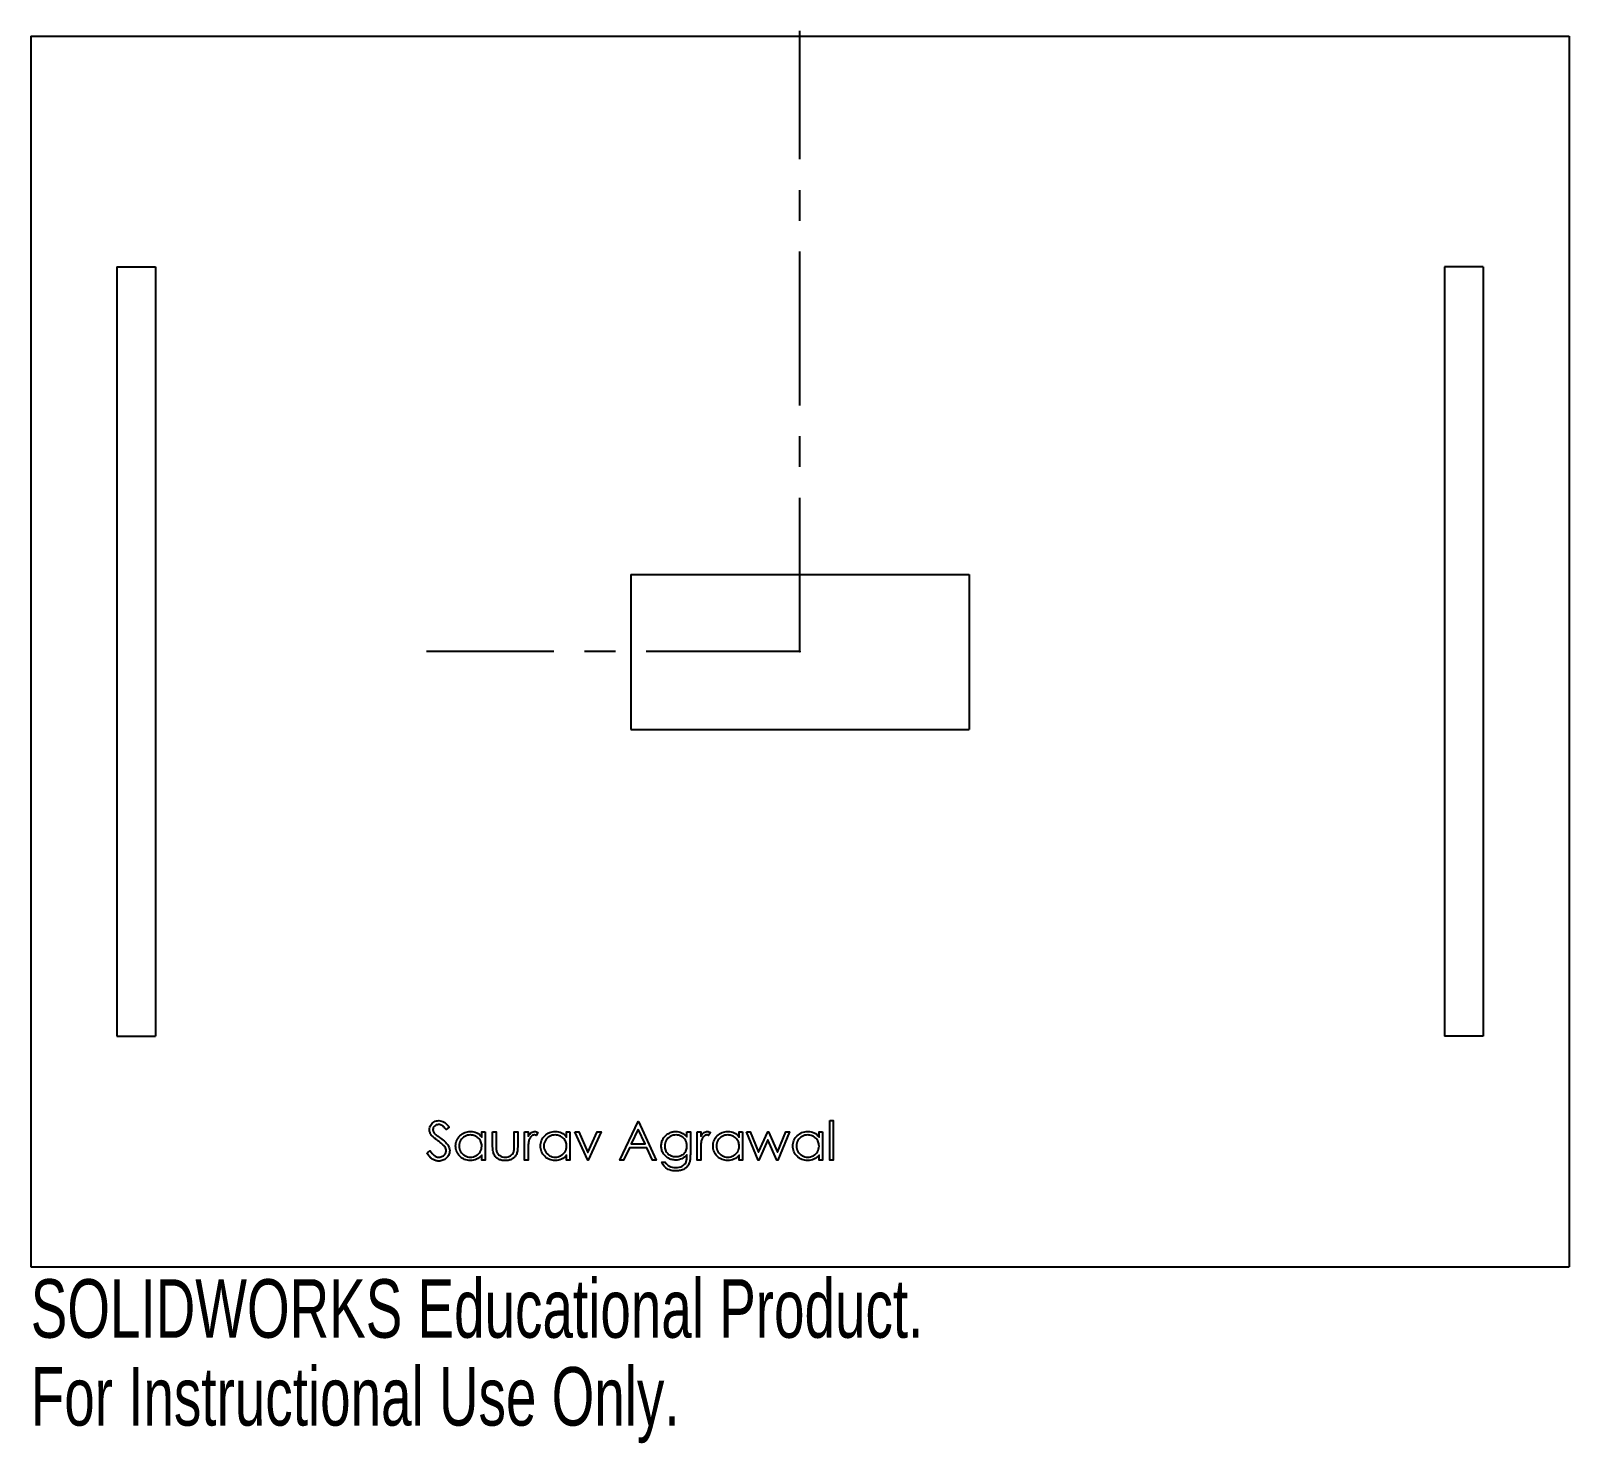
# Model space of a CAD drawing. Header units: inches. Extents: x -2.5 to 2.5, y -2.57 to 2.02.
import ezdxf

# ---------------------------------------------------------------- set-up
doc = ezdxf.new("R2010")
doc.units = ezdxf.units.IN
doc.header["$MEASUREMENT"] = 0
doc.header["$PDSIZE"] = -1
doc.linetypes.add('CENTERX2', pattern=[0.8, 0.5, -0.1, 0.1, -0.1])
doc.styles.add('SLDTEXTSTYLE0', font='TXT', dxfattribs={"width": 0.7})

msp = doc.modelspace()

# ---------------------------------------------------------------- linework, layer by layer
at = {"color": 7, "linetype": 'CENTERX2'}
for q in [(0, 2.0179), (-1.2143, 0)]:
    msp.add_line((0, 0), q, dxfattribs=at)
at = {"color": 7, "linetype": 'Continuous'}
for p, q in [((-2.5, 2), (2.5, 2)), ((-2.5, 2), (-2.5, -2)), ((2.5, 2), (2.5, -2)), ((-2.22, 1.25), (-2.095, 1.25)), ((-2.22, 1.25), (-2.22, -1.25)), ((-2.095, 1.25), (-2.095, -1.25)), ((2.22, 1.25), (2.095, 1.25)), ((2.095, 1.25), (2.095, -1.25)), ((2.22, 1.25), (2.22, -1.25)), ((-0.55, 0.25), (0.55, 0.25)), ((-0.55, 0.25), (-0.55, -0.253)), ((0.55, 0.25), (0.55, -0.253)), ((-0.55, -0.253), (0.55, -0.253)), ((-2.22, -1.25), (-2.095, -1.25)), ((2.22, -1.25), (2.095, -1.25)), ((-2.5, -2), (2.5, -2))]:
    msp.add_line(p, q, dxfattribs=at)
at = {"color": 7, "linetype": 'Continuous', "flags": 128}
for points in [[(-1.2122, -1.6289), (-1.2016, -1.6225), (-1.2016, -1.6225), (-1.1986, -1.6274), (-1.1955, -1.6316), (-1.1922, -1.6352), (-1.1888, -1.6381), (-1.1854, -1.6404), (-1.1818, -1.642), (-1.178, -1.643), (-1.1742, -1.6434), (-1.1742, -1.6434), (-1.1709, -1.6432), (-1.1677, -1.6426), (-1.1647, -1.6417), (-1.1617, -1.6404), (-1.1589, -1.6389), (-1.1565, -1.637), (-1.1545, -1.6349), (-1.1528, -1.6326), (-1.1514, -1.6301), (-1.1505, -1.6275), (-1.1499, -1.6249), (-1.1497, -1.6222), (-1.1497, -1.6222), (-1.15, -1.6191), (-1.1508, -1.616), (-1.1522, -1.6129), (-1.1542, -1.6099), (-1.1542, -1.6099), (-1.1559, -1.6078), (-1.1579, -1.6055), (-1.1603, -1.6032), (-1.1629, -1.6008), (-1.1659, -1.5982), (-1.1692, -1.5956), (-1.1728, -1.5928), (-1.1767, -1.59), (-1.1767, -1.59), (-1.1807, -1.5871), (-1.1842, -1.5845), (-1.1873, -1.5821), (-1.1901, -1.5798), (-1.1925, -1.5778), (-1.1944, -1.576), (-1.196, -1.5744), (-1.1972, -1.573), (-1.1972, -1.573), (-1.1988, -1.5707), (-1.2003, -1.5685), (-1.2015, -1.5662), (-1.2024, -1.5638), (-1.2032, -1.5614), (-1.2038, -1.559), (-1.2041, -1.5565), (-1.2042, -1.5539), (-1.2042, -1.5539), (-1.2039, -1.55), (-1.2032, -1.5462), (-1.202, -1.5426), (-1.2002, -1.5391), (-1.198, -1.536), (-1.1955, -1.5332), (-1.1925, -1.5307), (-1.1891, -1.5286), (-1.1854, -1.5269), (-1.1815, -1.5257), (-1.1776, -1.525), (-1.1734, -1.5248), (-1.1734, -1.5248), (-1.169, -1.525), (-1.1647, -1.5259), (-1.1606, -1.5273), (-1.1566, -1.5293), (-1.1546, -1.5305), (-1.1527, -1.532), (-1.1506, -1.5338), (-1.1486, -1.5357), (-1.1465, -1.5379), (-1.1444, -1.5403), (-1.1423, -1.543), (-1.1401, -1.5459), (-1.1401, -1.5459), (-1.1502, -1.5536), (-1.1502, -1.5536), (-1.1521, -1.5513), (-1.1539, -1.5491), (-1.1556, -1.5472), (-1.1572, -1.5455), (-1.1588, -1.544), (-1.1603, -1.5427), (-1.1617, -1.5416), (-1.1631, -1.5407), (-1.1658, -1.5393), (-1.1686, -1.5384), (-1.1716, -1.5378), (-1.1747, -1.5376), (-1.1747, -1.5376), (-1.1785, -1.5379), (-1.182, -1.5387), (-1.1851, -1.5402), (-1.1878, -1.5422), (-1.1901, -1.5446), (-1.1917, -1.5472), (-1.1927, -1.5502), (-1.193, -1.5534), (-1.193, -1.5534), (-1.1929, -1.5554), (-1.1925, -1.5574), (-1.192, -1.5593), (-1.1912, -1.5613), (-1.1902, -1.5632), (-1.1887, -1.5653), (-1.1869, -1.5674), (-1.1847, -1.5696), (-1.1847, -1.5696), (-1.1839, -1.5703), (-1.1827, -1.5712), (-1.1812, -1.5724), (-1.1793, -1.5739), (-1.177, -1.5755), (-1.1743, -1.5774), (-1.1713, -1.5796), (-1.1679, -1.582), (-1.1679, -1.582), (-1.1639, -1.585), (-1.1602, -1.5879), (-1.1568, -1.5907), (-1.1537, -1.5934), (-1.151, -1.596), (-1.1486, -1.5986), (-1.1465, -1.6011), (-1.1448, -1.6035), (-1.142, -1.6082), (-1.1401, -1.6129), (-1.1389, -1.6176), (-1.1385, -1.6223), (-1.1385, -1.6223), (-1.1386, -1.6257), (-1.1391, -1.629), (-1.1399, -1.6321), (-1.1411, -1.6351), (-1.1426, -1.638), (-1.1444, -1.6408), (-1.1465, -1.6435), (-1.1489, -1.6461), (-1.1516, -1.6485), (-1.1544, -1.6505), (-1.1573, -1.6522), (-1.1604, -1.6536), (-1.1637, -1.6547), (-1.167, -1.6555), (-1.1705, -1.656), (-1.1742, -1.6562), (-1.1742, -1.6562), (-1.177, -1.6561), (-1.1798, -1.6558), (-1.1825, -1.6553), (-1.1851, -1.6546), (-1.1877, -1.6537), (-1.1902, -1.6526), (-1.1926, -1.6514), (-1.195, -1.6499), (-1.1973, -1.6482), (-1.1996, -1.6462), (-1.2018, -1.644), (-1.204, -1.6415), (-1.2061, -1.6387), (-1.2082, -1.6357), (-1.2102, -1.6324), (-1.2122, -1.6289)], [(-0.5247, -1.528), (-0.467, -1.653), (-0.467, -1.653), (-0.4792, -1.653), (-0.4792, -1.653), (-0.4977, -1.6129), (-0.4977, -1.6129), (-0.5544, -1.6129), (-0.5544, -1.6129), (-0.5734, -1.653), (-0.5734, -1.653), (-0.5856, -1.653), (-0.5856, -1.653), (-0.5263, -1.528), (-0.5263, -1.528), (-0.5247, -1.528)], [(0.0971, -1.5248), (0.1083, -1.5248), (0.1083, -1.5248), (0.1083, -1.653), (0.1083, -1.653), (0.0971, -1.653), (0.0971, -1.653), (0.0971, -1.5248)], [(-1.0231, -1.5616), (-1.0231, -1.653), (-1.0231, -1.653), (-1.0343, -1.653), (-1.0343, -1.653), (-1.0343, -1.6372), (-1.0343, -1.6372), (-1.0382, -1.6414), (-1.0423, -1.645), (-1.0466, -1.648), (-1.0512, -1.6504), (-1.056, -1.6522), (-1.061, -1.6535), (-1.0662, -1.6543), (-1.0716, -1.6546), (-1.0716, -1.6546), (-1.0765, -1.6543), (-1.0811, -1.6537), (-1.0856, -1.6526), (-1.0899, -1.6511), (-1.094, -1.6492), (-1.098, -1.6468), (-1.1017, -1.644), (-1.1053, -1.6407), (-1.1086, -1.6372), (-1.1114, -1.6334), (-1.1138, -1.6295), (-1.1158, -1.6254), (-1.1173, -1.6211), (-1.1184, -1.6166), (-1.119, -1.6119), (-1.1193, -1.607), (-1.1193, -1.607), (-1.119, -1.6023), (-1.1184, -1.5977), (-1.1173, -1.5933), (-1.1157, -1.589), (-1.1138, -1.585), (-1.1114, -1.5811), (-1.1085, -1.5773), (-1.1052, -1.5738), (-1.1016, -1.5706), (-1.0978, -1.5678), (-1.0938, -1.5654), (-1.0897, -1.5635), (-1.0853, -1.5619), (-1.0808, -1.5609), (-1.0761, -1.5602), (-1.0713, -1.56), (-1.0713, -1.56), (-1.0657, -1.5603), (-1.0604, -1.5611), (-1.0554, -1.5625), (-1.0506, -1.5645), (-1.0461, -1.567), (-1.0419, -1.5702), (-1.038, -1.574), (-1.0343, -1.5785), (-1.0343, -1.5785), (-1.0343, -1.5616), (-1.0343, -1.5616), (-1.0231, -1.5616)], [(-1.0711, -1.5712), (-1.076, -1.5715), (-1.0808, -1.5724), (-1.0853, -1.5739), (-1.0896, -1.5759), (-1.0936, -1.5785), (-1.0972, -1.5816), (-1.1003, -1.5851), (-1.1031, -1.5892), (-1.1052, -1.5935), (-1.1068, -1.5979), (-1.1077, -1.6025), (-1.108, -1.6072), (-1.108, -1.6072), (-1.1077, -1.6118), (-1.1068, -1.6164), (-1.1052, -1.6208), (-1.103, -1.6252), (-1.1003, -1.6293), (-1.0971, -1.6328), (-1.0935, -1.6359), (-1.0895, -1.6386), (-1.0851, -1.6407), (-1.0807, -1.6422), (-1.076, -1.6431), (-1.0712, -1.6434), (-1.0712, -1.6434), (-1.0664, -1.6431), (-1.0616, -1.6422), (-1.0571, -1.6407), (-1.0526, -1.6386), (-1.0485, -1.636), (-1.0448, -1.633), (-1.0417, -1.6296), (-1.0391, -1.6258), (-1.037, -1.6216), (-1.0355, -1.6171), (-1.0346, -1.6125), (-1.0343, -1.6075), (-1.0343, -1.6075), (-1.0345, -1.6037), (-1.035, -1.6001), (-1.0358, -1.5966), (-1.037, -1.5933), (-1.0385, -1.5901), (-1.0403, -1.5871), (-1.0425, -1.5843), (-1.045, -1.5816), (-1.0477, -1.5792), (-1.0506, -1.5771), (-1.0536, -1.5753), (-1.0568, -1.5738), (-1.0602, -1.5727), (-1.0637, -1.5719), (-1.0673, -1.5714), (-1.0711, -1.5712)], [(-0.9991, -1.5616), (-0.9879, -1.5616), (-0.9879, -1.5616), (-0.9879, -1.604), (-0.9879, -1.604), (-0.9878, -1.6077), (-0.9878, -1.6111), (-0.9876, -1.6143), (-0.9874, -1.6171), (-0.9872, -1.6196), (-0.9869, -1.6218), (-0.9865, -1.6237), (-0.9861, -1.6253), (-0.9861, -1.6253), (-0.9853, -1.6274), (-0.9844, -1.6293), (-0.9834, -1.6311), (-0.9822, -1.6328), (-0.9809, -1.6344), (-0.9794, -1.6359), (-0.9777, -1.6373), (-0.9759, -1.6385), (-0.972, -1.6406), (-0.9677, -1.6422), (-0.963, -1.6431), (-0.958, -1.6434), (-0.958, -1.6434), (-0.953, -1.6431), (-0.9484, -1.6422), (-0.9442, -1.6407), (-0.9404, -1.6386), (-0.9371, -1.6361), (-0.9343, -1.6332), (-0.9321, -1.6299), (-0.9304, -1.6262), (-0.9304, -1.6262), (-0.93, -1.6247), (-0.9296, -1.6229), (-0.9293, -1.6207), (-0.929, -1.6181), (-0.9288, -1.6151), (-0.9287, -1.6118), (-0.9286, -1.608), (-0.9286, -1.604), (-0.9286, -1.604), (-0.9286, -1.5616), (-0.9286, -1.5616), (-0.9173, -1.5616), (-0.9173, -1.5616), (-0.9173, -1.6061), (-0.9173, -1.6061), (-0.9174, -1.6106), (-0.9176, -1.6149), (-0.918, -1.6189), (-0.9185, -1.6225), (-0.9191, -1.6259), (-0.9199, -1.629), (-0.9208, -1.6318), (-0.9218, -1.6343), (-0.923, -1.6366), (-0.9244, -1.6388), (-0.9259, -1.6409), (-0.9275, -1.6428), (-0.9293, -1.6446), (-0.9312, -1.6463), (-0.9332, -1.6478), (-0.9354, -1.6492), (-0.9377, -1.6505), (-0.9402, -1.6516), (-0.9429, -1.6525), (-0.9456, -1.6532), (-0.9485, -1.6538), (-0.9516, -1.6542), (-0.9548, -1.6545), (-0.9581, -1.6546), (-0.9581, -1.6546), (-0.9615, -1.6545), (-0.9647, -1.6542), (-0.9677, -1.6538), (-0.9707, -1.6532), (-0.9734, -1.6525), (-0.9761, -1.6516), (-0.9786, -1.6505), (-0.9809, -1.6492), (-0.9831, -1.6478), (-0.9852, -1.6463), (-0.9871, -1.6446), (-0.9889, -1.6428), (-0.9905, -1.6408), (-0.992, -1.6387), (-0.9934, -1.6365), (-0.9946, -1.6342), (-0.9956, -1.6317), (-0.9965, -1.6288), (-0.9973, -1.6256), (-0.9979, -1.6222), (-0.9984, -1.6184), (-0.9988, -1.6143), (-0.999, -1.6099), (-0.9991, -1.6053), (-0.9991, -1.6053), (-0.9991, -1.5616)], [(-0.8949, -1.5616), (-0.8837, -1.5616), (-0.8837, -1.5616), (-0.8837, -1.5751), (-0.8837, -1.5751), (-0.8811, -1.5714), (-0.8785, -1.5682), (-0.8758, -1.5656), (-0.8731, -1.5636), (-0.8702, -1.562), (-0.8673, -1.5609), (-0.8644, -1.5602), (-0.8614, -1.56), (-0.8614, -1.56), (-0.8591, -1.5602), (-0.8567, -1.5608), (-0.8542, -1.5618), (-0.8516, -1.5631), (-0.8516, -1.5631), (-0.8578, -1.5729), (-0.8578, -1.5729), (-0.8594, -1.5722), (-0.8609, -1.5716), (-0.8623, -1.5713), (-0.8635, -1.5712), (-0.8635, -1.5712), (-0.8662, -1.5715), (-0.8689, -1.5724), (-0.8714, -1.5739), (-0.874, -1.576), (-0.8752, -1.5773), (-0.8764, -1.5788), (-0.8774, -1.5804), (-0.8784, -1.5822), (-0.8794, -1.5841), (-0.8802, -1.5862), (-0.881, -1.5885), (-0.8817, -1.5909), (-0.8817, -1.5909), (-0.8822, -1.5931), (-0.8826, -1.5958), (-0.8829, -1.599), (-0.8832, -1.6026), (-0.8834, -1.6068), (-0.8836, -1.6115), (-0.8837, -1.6166), (-0.8837, -1.6223), (-0.8837, -1.6223), (-0.8837, -1.653), (-0.8837, -1.653), (-0.8949, -1.653), (-0.8949, -1.653), (-0.8949, -1.5616)], [(-0.7475, -1.5616), (-0.7475, -1.653), (-0.7475, -1.653), (-0.7587, -1.653), (-0.7587, -1.653), (-0.7587, -1.6372), (-0.7587, -1.6372), (-0.7626, -1.6414), (-0.7666, -1.645), (-0.771, -1.648), (-0.7756, -1.6504), (-0.7803, -1.6522), (-0.7853, -1.6535), (-0.7906, -1.6543), (-0.796, -1.6546), (-0.796, -1.6546), (-0.8008, -1.6543), (-0.8055, -1.6537), (-0.81, -1.6526), (-0.8143, -1.6511), (-0.8184, -1.6492), (-0.8223, -1.6468), (-0.8261, -1.644), (-0.8297, -1.6407), (-0.833, -1.6372), (-0.8358, -1.6334), (-0.8382, -1.6295), (-0.8401, -1.6254), (-0.8417, -1.6211), (-0.8427, -1.6166), (-0.8434, -1.6119), (-0.8436, -1.607), (-0.8436, -1.607), (-0.8434, -1.6023), (-0.8427, -1.5977), (-0.8416, -1.5933), (-0.8401, -1.589), (-0.8381, -1.585), (-0.8357, -1.5811), (-0.8329, -1.5773), (-0.8295, -1.5738), (-0.8259, -1.5706), (-0.8221, -1.5678), (-0.8182, -1.5654), (-0.814, -1.5635), (-0.8097, -1.5619), (-0.8052, -1.5609), (-0.8005, -1.5602), (-0.7956, -1.56), (-0.7956, -1.56), (-0.7901, -1.5603), (-0.7848, -1.5611), (-0.7797, -1.5625), (-0.775, -1.5645), (-0.7705, -1.567), (-0.7662, -1.5702), (-0.7623, -1.574), (-0.7587, -1.5785), (-0.7587, -1.5785), (-0.7587, -1.5616), (-0.7587, -1.5616), (-0.7475, -1.5616)], [(-0.7955, -1.5712), (-0.8004, -1.5715), (-0.8051, -1.5724), (-0.8096, -1.5739), (-0.8139, -1.5759), (-0.818, -1.5785), (-0.8215, -1.5816), (-0.8247, -1.5851), (-0.8274, -1.5892), (-0.8296, -1.5935), (-0.8312, -1.5979), (-0.8321, -1.6025), (-0.8324, -1.6072), (-0.8324, -1.6072), (-0.8321, -1.6118), (-0.8312, -1.6164), (-0.8296, -1.6208), (-0.8274, -1.6252), (-0.8246, -1.6293), (-0.8215, -1.6328), (-0.8179, -1.6359), (-0.8138, -1.6386), (-0.8095, -1.6407), (-0.805, -1.6422), (-0.8004, -1.6431), (-0.7956, -1.6434), (-0.7956, -1.6434), (-0.7907, -1.6431), (-0.786, -1.6422), (-0.7814, -1.6407), (-0.777, -1.6386), (-0.7728, -1.636), (-0.7692, -1.633), (-0.7661, -1.6296), (-0.7634, -1.6258), (-0.7614, -1.6216), (-0.7599, -1.6171), (-0.759, -1.6125), (-0.7587, -1.6075), (-0.7587, -1.6075), (-0.7589, -1.6037), (-0.7594, -1.6001), (-0.7602, -1.5966), (-0.7613, -1.5933), (-0.7628, -1.5901), (-0.7647, -1.5871), (-0.7668, -1.5843), (-0.7693, -1.5816), (-0.7721, -1.5792), (-0.7749, -1.5771), (-0.778, -1.5753), (-0.7812, -1.5738), (-0.7845, -1.5727), (-0.788, -1.5719), (-0.7917, -1.5714), (-0.7955, -1.5712)], [(-0.7314, -1.5616), (-0.7193, -1.5616), (-0.7193, -1.5616), (-0.689, -1.6281), (-0.689, -1.6281), (-0.6587, -1.5616), (-0.6587, -1.5616), (-0.6465, -1.5616), (-0.6465, -1.5616), (-0.6882, -1.653), (-0.6882, -1.653), (-0.6898, -1.653), (-0.6898, -1.653), (-0.7314, -1.5616)], [(-0.5256, -1.5523), (-0.5483, -1.6001), (-0.5483, -1.6001), (-0.5036, -1.6001), (-0.5036, -1.6001), (-0.5256, -1.5523)], [(-0.3677, -1.5616), (-0.3564, -1.5616), (-0.3564, -1.5616), (-0.3564, -1.6341), (-0.3564, -1.6341), (-0.3565, -1.6387), (-0.3566, -1.6431), (-0.3569, -1.647), (-0.3573, -1.6507), (-0.3577, -1.654), (-0.3583, -1.657), (-0.359, -1.6598), (-0.3598, -1.6621), (-0.3598, -1.6621), (-0.361, -1.6652), (-0.3625, -1.668), (-0.3641, -1.6707), (-0.366, -1.6732), (-0.3681, -1.6756), (-0.3704, -1.6777), (-0.3729, -1.6797), (-0.3756, -1.6815), (-0.3785, -1.683), (-0.3815, -1.6844), (-0.3847, -1.6856), (-0.388, -1.6865), (-0.3915, -1.6873), (-0.3951, -1.6878), (-0.3989, -1.6881), (-0.4027, -1.6882), (-0.4027, -1.6882), (-0.4084, -1.688), (-0.4138, -1.6874), (-0.4188, -1.6863), (-0.4236, -1.6849), (-0.428, -1.683), (-0.432, -1.6809), (-0.4355, -1.6786), (-0.4387, -1.6759), (-0.4415, -1.6727), (-0.4443, -1.6689), (-0.4469, -1.6645), (-0.4494, -1.6594), (-0.4494, -1.6594), (-0.4382, -1.6594), (-0.4382, -1.6594), (-0.4353, -1.6636), (-0.4321, -1.6672), (-0.4285, -1.6702), (-0.4245, -1.6727), (-0.4201, -1.6746), (-0.4152, -1.6759), (-0.4098, -1.6767), (-0.4038, -1.677), (-0.4038, -1.677), (-0.398, -1.6767), (-0.3926, -1.6759), (-0.3877, -1.6746), (-0.3832, -1.6727), (-0.3793, -1.6704), (-0.376, -1.6678), (-0.3733, -1.665), (-0.3712, -1.6618), (-0.3704, -1.6601), (-0.3697, -1.658), (-0.3691, -1.6557), (-0.3686, -1.6531), (-0.3682, -1.6503), (-0.3679, -1.6472), (-0.3677, -1.6438), (-0.3677, -1.6402), (-0.3677, -1.6402), (-0.3677, -1.6355), (-0.3677, -1.6355), (-0.3712, -1.6394), (-0.375, -1.643), (-0.3793, -1.646), (-0.3839, -1.6485), (-0.3887, -1.6504), (-0.3937, -1.6518), (-0.3989, -1.6527), (-0.4042, -1.653), (-0.4042, -1.653), (-0.4073, -1.6529), (-0.4104, -1.6526), (-0.4134, -1.6521), (-0.4164, -1.6514), (-0.4193, -1.6505), (-0.4222, -1.6495), (-0.4251, -1.6482), (-0.4278, -1.6468), (-0.4305, -1.6451), (-0.433, -1.6434), (-0.4354, -1.6415), (-0.4376, -1.6395), (-0.4397, -1.6373), (-0.4416, -1.635), (-0.4434, -1.6326), (-0.445, -1.6301), (-0.4464, -1.6274), (-0.4476, -1.6247), (-0.4486, -1.6219), (-0.4495, -1.619), (-0.4501, -1.6161), (-0.4506, -1.6132), (-0.4509, -1.6101), (-0.451, -1.607), (-0.451, -1.607), (-0.4509, -1.6039), (-0.4506, -1.6008), (-0.4501, -1.5978), (-0.4494, -1.5948), (-0.4485, -1.5919), (-0.4475, -1.5891), (-0.4462, -1.5863), (-0.4447, -1.5836), (-0.4431, -1.5809), (-0.4413, -1.5784), (-0.4393, -1.576), (-0.4372, -1.5738), (-0.4349, -1.5717), (-0.4325, -1.5698), (-0.43, -1.568), (-0.4273, -1.5664), (-0.4245, -1.5649), (-0.4216, -1.5636), (-0.4188, -1.5625), (-0.4159, -1.5616), (-0.4129, -1.5609), (-0.4099, -1.5604), (-0.4069, -1.5601), (-0.4038, -1.56), (-0.4038, -1.56), (-0.3988, -1.5603), (-0.3939, -1.561), (-0.3892, -1.5622), (-0.3847, -1.5639), (-0.3804, -1.5662), (-0.376, -1.5693), (-0.3718, -1.5731), (-0.3677, -1.5776), (-0.3677, -1.5776), (-0.3677, -1.5616)], [(-0.4029, -1.5712), (-0.4078, -1.5715), (-0.4126, -1.5724), (-0.4171, -1.5739), (-0.4215, -1.576), (-0.4255, -1.5786), (-0.4291, -1.5817), (-0.4322, -1.5852), (-0.4349, -1.5892), (-0.437, -1.5935), (-0.4385, -1.598), (-0.4395, -1.6026), (-0.4398, -1.6074), (-0.4398, -1.6074), (-0.4396, -1.6111), (-0.4392, -1.6146), (-0.4383, -1.6179), (-0.4372, -1.621), (-0.4358, -1.624), (-0.4341, -1.6269), (-0.4321, -1.6295), (-0.4297, -1.632), (-0.4271, -1.6343), (-0.4243, -1.6363), (-0.4213, -1.6379), (-0.4181, -1.6393), (-0.4148, -1.6404), (-0.4112, -1.6411), (-0.4075, -1.6416), (-0.4036, -1.6417), (-0.4036, -1.6417), (-0.3996, -1.6416), (-0.3959, -1.6411), (-0.3923, -1.6404), (-0.389, -1.6393), (-0.3858, -1.638), (-0.3829, -1.6363), (-0.3801, -1.6344), (-0.3775, -1.6321), (-0.3752, -1.6296), (-0.3732, -1.6269), (-0.3715, -1.624), (-0.3701, -1.621), (-0.369, -1.6177), (-0.3683, -1.6143), (-0.3678, -1.6106), (-0.3677, -1.6068), (-0.3677, -1.6068), (-0.3679, -1.6018), (-0.3688, -1.5971), (-0.3702, -1.5927), (-0.3722, -1.5886), (-0.3747, -1.5848), (-0.3777, -1.5814), (-0.3811, -1.5784), (-0.385, -1.5759), (-0.3893, -1.5739), (-0.3937, -1.5724), (-0.3982, -1.5715), (-0.4029, -1.5712)], [(-0.334, -1.5616), (-0.3228, -1.5616), (-0.3228, -1.5616), (-0.3228, -1.5751), (-0.3228, -1.5751), (-0.3202, -1.5714), (-0.3176, -1.5682), (-0.3149, -1.5656), (-0.3122, -1.5636), (-0.3093, -1.562), (-0.3064, -1.5609), (-0.3035, -1.5602), (-0.3005, -1.56), (-0.3005, -1.56), (-0.2982, -1.5602), (-0.2958, -1.5608), (-0.2933, -1.5618), (-0.2907, -1.5631), (-0.2907, -1.5631), (-0.2969, -1.5729), (-0.2969, -1.5729), (-0.2985, -1.5722), (-0.3, -1.5716), (-0.3014, -1.5713), (-0.3026, -1.5712), (-0.3026, -1.5712), (-0.3053, -1.5715), (-0.308, -1.5724), (-0.3105, -1.5739), (-0.3131, -1.576), (-0.3143, -1.5773), (-0.3155, -1.5788), (-0.3165, -1.5804), (-0.3175, -1.5822), (-0.3185, -1.5841), (-0.3193, -1.5862), (-0.3201, -1.5885), (-0.3208, -1.5909), (-0.3208, -1.5909), (-0.3213, -1.5931), (-0.3217, -1.5958), (-0.322, -1.599), (-0.3223, -1.6026), (-0.3225, -1.6068), (-0.3227, -1.6115), (-0.3228, -1.6166), (-0.3228, -1.6223), (-0.3228, -1.6223), (-0.3228, -1.653), (-0.3228, -1.653), (-0.334, -1.653), (-0.334, -1.653), (-0.334, -1.5616)], [(-0.1866, -1.5616), (-0.1866, -1.653), (-0.1866, -1.653), (-0.1978, -1.653), (-0.1978, -1.653), (-0.1978, -1.6372), (-0.1978, -1.6372), (-0.2017, -1.6414), (-0.2058, -1.645), (-0.2101, -1.648), (-0.2147, -1.6504), (-0.2194, -1.6522), (-0.2244, -1.6535), (-0.2297, -1.6543), (-0.2351, -1.6546), (-0.2351, -1.6546), (-0.2399, -1.6543), (-0.2446, -1.6537), (-0.2491, -1.6526), (-0.2534, -1.6511), (-0.2575, -1.6492), (-0.2614, -1.6468), (-0.2652, -1.644), (-0.2688, -1.6407), (-0.2721, -1.6372), (-0.2749, -1.6334), (-0.2773, -1.6295), (-0.2792, -1.6254), (-0.2808, -1.6211), (-0.2818, -1.6166), (-0.2825, -1.6119), (-0.2827, -1.607), (-0.2827, -1.607), (-0.2825, -1.6023), (-0.2818, -1.5977), (-0.2807, -1.5933), (-0.2792, -1.589), (-0.2772, -1.585), (-0.2748, -1.5811), (-0.272, -1.5773), (-0.2687, -1.5738), (-0.265, -1.5706), (-0.2612, -1.5678), (-0.2573, -1.5654), (-0.2531, -1.5635), (-0.2488, -1.5619), (-0.2443, -1.5609), (-0.2396, -1.5602), (-0.2347, -1.56), (-0.2347, -1.56), (-0.2292, -1.5603), (-0.2239, -1.5611), (-0.2188, -1.5625), (-0.2141, -1.5645), (-0.2096, -1.567), (-0.2054, -1.5702), (-0.2014, -1.574), (-0.1978, -1.5785), (-0.1978, -1.5785), (-0.1978, -1.5616), (-0.1978, -1.5616), (-0.1866, -1.5616)], [(-0.2346, -1.5712), (-0.2395, -1.5715), (-0.2442, -1.5724), (-0.2487, -1.5739), (-0.2531, -1.5759), (-0.2571, -1.5785), (-0.2606, -1.5816), (-0.2638, -1.5851), (-0.2665, -1.5892), (-0.2687, -1.5935), (-0.2703, -1.5979), (-0.2712, -1.6025), (-0.2715, -1.6072), (-0.2715, -1.6072), (-0.2712, -1.6118), (-0.2703, -1.6164), (-0.2687, -1.6208), (-0.2665, -1.6252), (-0.2637, -1.6293), (-0.2606, -1.6328), (-0.257, -1.6359), (-0.2529, -1.6386), (-0.2486, -1.6407), (-0.2441, -1.6422), (-0.2395, -1.6431), (-0.2347, -1.6434), (-0.2347, -1.6434), (-0.2298, -1.6431), (-0.2251, -1.6422), (-0.2205, -1.6407), (-0.2161, -1.6386), (-0.2119, -1.636), (-0.2083, -1.633), (-0.2052, -1.6296), (-0.2025, -1.6258), (-0.2005, -1.6216), (-0.199, -1.6171), (-0.1981, -1.6125), (-0.1978, -1.6075), (-0.1978, -1.6075), (-0.198, -1.6037), (-0.1985, -1.6001), (-0.1993, -1.5966), (-0.2004, -1.5933), (-0.2019, -1.5901), (-0.2038, -1.5871), (-0.2059, -1.5843), (-0.2084, -1.5816), (-0.2112, -1.5792), (-0.214, -1.5771), (-0.2171, -1.5753), (-0.2203, -1.5738), (-0.2236, -1.5727), (-0.2271, -1.5719), (-0.2308, -1.5714), (-0.2346, -1.5712)], [(-0.1738, -1.5616), (-0.1617, -1.5616), (-0.1617, -1.5616), (-0.1345, -1.6273), (-0.1345, -1.6273), (-0.1047, -1.5616), (-0.1047, -1.5616), (-0.1028, -1.5616), (-0.1028, -1.5616), (-0.0736, -1.6273), (-0.0736, -1.6273), (-0.0461, -1.5616), (-0.0461, -1.5616), (-0.0343, -1.5616), (-0.0343, -1.5616), (-0.0725, -1.653), (-0.0725, -1.653), (-0.0748, -1.653), (-0.0748, -1.653), (-0.104, -1.5873), (-0.104, -1.5873), (-0.1338, -1.653), (-0.1338, -1.653), (-0.1359, -1.653), (-0.1359, -1.653), (-0.1738, -1.5616)], [(0.073, -1.5616), (0.073, -1.653), (0.073, -1.653), (0.0618, -1.653), (0.0618, -1.653), (0.0618, -1.6372), (0.0618, -1.6372), (0.0579, -1.6414), (0.0539, -1.645), (0.0495, -1.648), (0.0449, -1.6504), (0.0402, -1.6522), (0.0352, -1.6535), (0.03, -1.6543), (0.0245, -1.6546), (0.0245, -1.6546), (0.0197, -1.6543), (0.015, -1.6537), (0.0105, -1.6526), (0.0062, -1.6511), (0.0021, -1.6492), (-0.0018, -1.6468), (-0.0056, -1.644), (-0.0092, -1.6407), (-0.0124, -1.6372), (-0.0153, -1.6334), (-0.0177, -1.6295), (-0.0196, -1.6254), (-0.0212, -1.6211), (-0.0222, -1.6166), (-0.0229, -1.6119), (-0.0231, -1.607), (-0.0231, -1.607), (-0.0229, -1.6023), (-0.0222, -1.5977), (-0.0211, -1.5933), (-0.0196, -1.589), (-0.0176, -1.585), (-0.0152, -1.5811), (-0.0123, -1.5773), (-0.009, -1.5738), (-0.0054, -1.5706), (-0.0016, -1.5678), (0.0023, -1.5654), (0.0065, -1.5635), (0.0108, -1.5619), (0.0153, -1.5609), (0.02, -1.5602), (0.0249, -1.56), (0.0249, -1.56), (0.0305, -1.5603), (0.0358, -1.5611), (0.0408, -1.5625), (0.0456, -1.5645), (0.05, -1.567), (0.0543, -1.5702), (0.0582, -1.574), (0.0618, -1.5785), (0.0618, -1.5785), (0.0618, -1.5616), (0.0618, -1.5616), (0.073, -1.5616)], [(0.025, -1.5712), (0.0201, -1.5715), (0.0154, -1.5724), (0.0109, -1.5739), (0.0066, -1.5759), (0.0026, -1.5785), (-0.001, -1.5816), (-0.0042, -1.5851), (-0.0069, -1.5892), (-0.0091, -1.5935), (-0.0106, -1.5979), (-0.0116, -1.6025), (-0.0119, -1.6072), (-0.0119, -1.6072), (-0.0116, -1.6118), (-0.0106, -1.6164), (-0.0091, -1.6208), (-0.0069, -1.6252), (-0.0041, -1.6293), (-0.0009, -1.6328), (0.0027, -1.6359), (0.0067, -1.6386), (0.011, -1.6407), (0.0155, -1.6422), (0.0201, -1.6431), (0.0249, -1.6434), (0.0249, -1.6434), (0.0298, -1.6431), (0.0345, -1.6422), (0.0391, -1.6407), (0.0435, -1.6386), (0.0477, -1.636), (0.0513, -1.633), (0.0544, -1.6296), (0.0571, -1.6258), (0.0591, -1.6216), (0.0606, -1.6171), (0.0615, -1.6125), (0.0618, -1.6075), (0.0618, -1.6075), (0.0617, -1.6037), (0.0612, -1.6001), (0.0603, -1.5966), (0.0592, -1.5933), (0.0577, -1.5901), (0.0558, -1.5871), (0.0537, -1.5843), (0.0512, -1.5816), (0.0485, -1.5792), (0.0456, -1.5771), (0.0425, -1.5753), (0.0393, -1.5738), (0.036, -1.5727), (0.0325, -1.5719), (0.0288, -1.5714), (0.025, -1.5712)]]:
    msp.add_lwpolyline(points, dxfattribs=at)
at = {"color": 7, "linetype": 'Continuous'}
msp.add_point((0, 0), dxfattribs=at)

# ---------------------------------------------------------------- texts
at = {"color": 7, "linetype": 'Continuous', "char_height": 0.1903, "attachment_point": 1, "style": 'SLDTEXTSTYLE0'}
for s, insert in [('SOLIDWORKS Educational Product.', (-2.5, -2.0401)), ('For Instructional Use Only.', (-2.5, -2.3256))]:
    msp.add_mtext(s, dxfattribs=dict(at, insert=insert))

doc.saveas('drawing.dxf')
